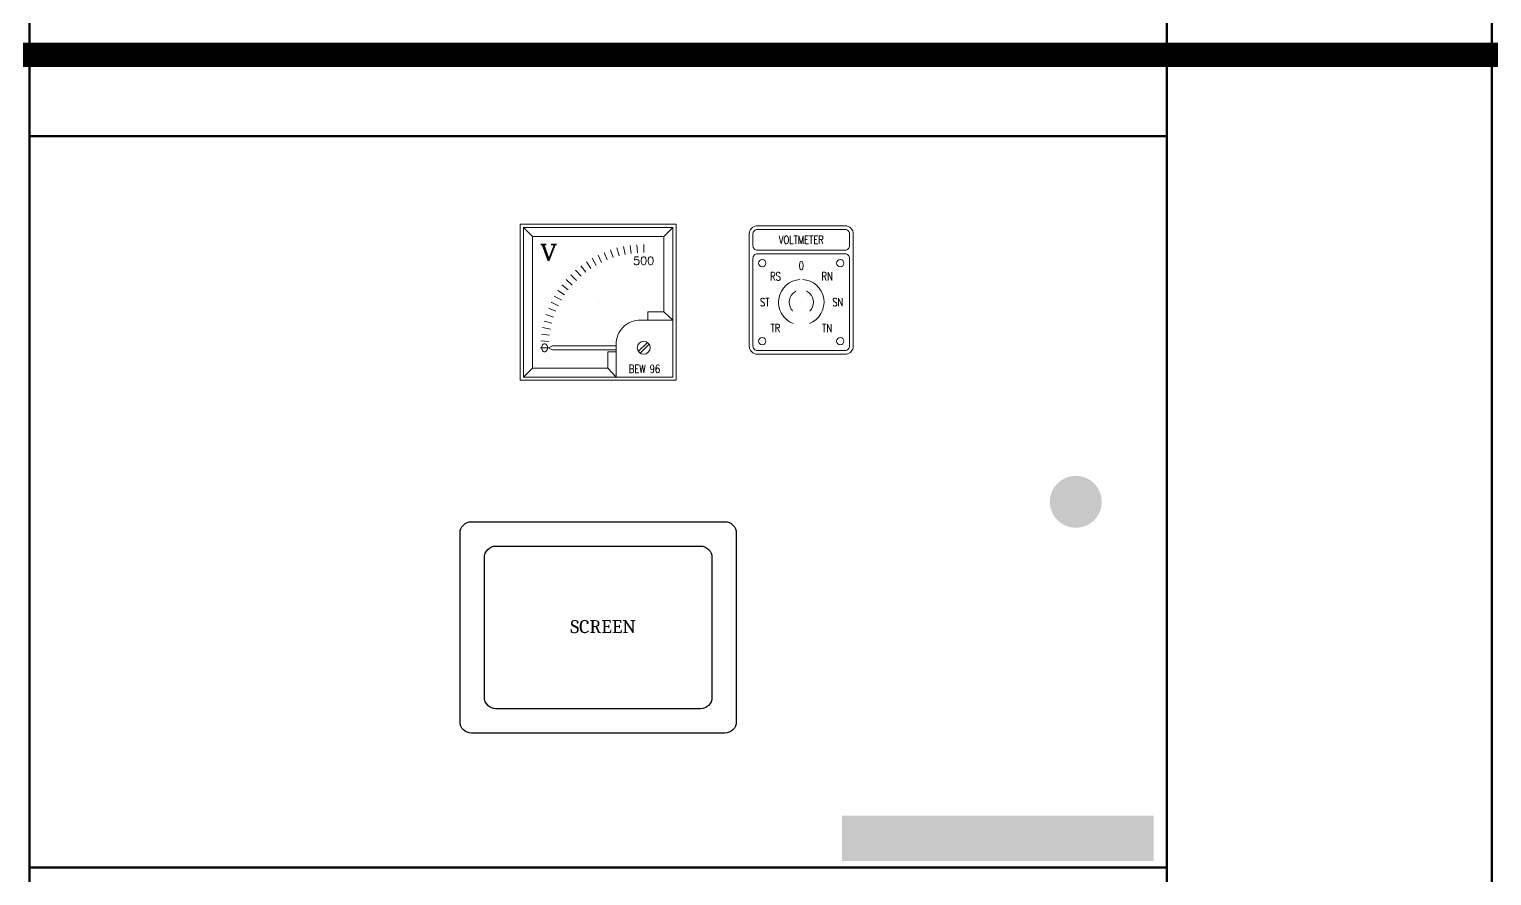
# Model space of a CAD drawing. Header units: millimetres. Extents: x -116965 to 323937, y 291661 to 566926.
# Drawn here: x -42532 to -41632, y 329685 to 330205 of the extents above; entities that cross this region are included whole.
import ezdxf
from ezdxf.enums import TextEntityAlignment as Align

# ---------------------------------------------------------------- set-up
doc = ezdxf.new("R2010")
doc.units = ezdxf.units.MM
doc.set_wipeout_variables(frame=1)
doc.layers.get('0').update_dxf_attribs({"lineweight": 18})
doc.layers.add('C00-00-00', color=7, linetype='Continuous')
doc.layers.add('EEA', color=6, linetype='Continuous')
doc.layers.add('hw_Punch', color=3, linetype='Continuous', lineweight=9)
doc.styles.add('hw_Block', font='complex.shx', dxfattribs={"width": 0.75})
doc.styles.add('hwTech', font='Cambria.ttf')

# ---------------------------------------------------------------- blocks, each defined once
blk = doc.blocks.new('*U1764')
for p, q in [((-40.5, 40.5), (-46, 46)), ((40.5, 40.5), (46, 46)), ((2.13, 24.47), (-0.09, 28.95)), ((5.61, 26.05), (3.7, 30.67)), ((9.2, 27.4), (7.59, 32.13)), ((12.86, 28.51), (11.56, 33.34)), ((16.59, 29.38), (15.61, 34.28)), ((20.36, 30), (19.71, 34.96)), ((24.17, 30.37), (23.85, 35.36)), ((28, 30.5), (28, 35.5)), ((-10.57, 15.98), (-13.87, 19.74)), ((-7.61, 18.41), (-10.66, 22.38)), ((-4.5, 20.64), (-7.28, 24.8)), ((-1.25, 22.66), (-3.75, 26.99)), ((-18.41, 7.61), (-22.38, 10.66)), ((-15.98, 10.57), (-19.74, 13.87)), ((-13.37, 13.37), (-16.9, 16.9)), ((-24.47, -2.13), (-28.95, 0.09)), ((-22.66, 1.25), (-26.99, 3.75)), ((-20.64, 4.5), (-24.8, 7.28)), ((-27.4, -9.2), (-32.13, -7.59)), ((-26.05, -5.61), (-30.67, -3.7)), ((30.5, -11), (30.5, -6)), ((46, -11), (40.5, -6)), ((-29.38, -16.59), (-34.28, -15.61)), ((-28.51, -12.86), (-33.34, -11.56)), ((-30.37, -24.17), (-35.36, -23.85)), ((-30, -20.36), (-34.96, -19.71)), ((30.25, -24.69), (24.69, -30.25)), ((31.31, -25.75), (25.75, -31.31)), ((11, -30.5), (6, -30.5)), ((-40.5, -40.5), (-46, -46)), ((11, -46), (6, -40.5))]:
    blk.add_line(p, q)
at = {"color": 1}
for p, q in [((-30.5, -28), (-28.07, -26.75)), ((11, -26.75), (-28.07, -26.75)), ((-30.5, -28), (-35.5, -28)), ((-30.5, -28), (-35.5, -28)), ((-30.5, -28), (-28.07, -29.25)), ((11, -29.25), (-28.07, -29.25))]:
    blk.add_line(p, q, dxfattribs=at)
blk.add_lwpolyline([(-48, -48), (48, -48), (48, 48), (-48, 48)], close=True)
for points in [[(40.5, -6), (40.5, 40.5), (-40.5, 40.5), (-40.5, -40.5), (6, -40.5)], [(30.5, -6), (40.5, -6)], [(6, -40.5), (6, -30.5)]]:
    blk.add_lwpolyline(points)
blk.add_lwpolyline([(11, -46), (11, -26, -0.414214), (26, -11), (46, -11)], format="xyb")
blk.add_circle((28, -28), 4)
at = {"layer": 'Defpoints', "color": 5}
blk.add_line((0, 0), (0, 0), dxfattribs=at)
at = {"layer": 'hw_Punch'}
blk.add_lwpolyline([(-46, -46), (46, -46), (46, 46), (-46, 46)], close=True, dxfattribs=at)
at = {"style": 'hw_Block'}
for s, height, width, p in [('V', 10, 1.25, (-30.5, 30.5)), ('BEW 96', 5, 0.75, (28.5, -41))]:
    blk.add_text(s, height=height, dxfattribs=dict(at, width=width)).set_placement(p, align=Align.MIDDLE_CENTER)
blk.add_text('O', height=5, dxfattribs=at).set_placement((-33, -28), align=Align.MIDDLE_CENTER)
blk.add_attdef('MAX', text='', height=5, dxfattribs=at).set_placement((28, 25.5), align=Align.MIDDLE_CENTER)
blk = doc.blocks.new('*U1766')
blk.add_hatch(color=256).paths.add_polyline_path([(0.24, 15.32), (0.23, 15.33), (0.22, 15.34), (0.22, 15.36), (0.21, 15.37), (0.2, 15.38), (0.19, 15.4), (0.18, 15.41), (0.17, 15.42), (0.15, 15.43), (0.14, 15.44), (0.13, 15.45), (0.11, 15.45), (0.1, 15.46), (0.08, 15.47), (0.07, 15.47), (0.05, 15.47), (0.04, 15.48), (0.02, 15.48), (0.01, 15.48), (-0.01, 15.48), (-0.02, 15.48), (-0.04, 15.48), (-0.05, 15.47), (-0.07, 15.47), (-0.08, 15.47), (-0.1, 15.46), (-0.11, 15.45), (-0.13, 15.45), (-0.14, 15.44), (-0.15, 15.43), (-0.17, 15.42), (-0.18, 15.41), (-0.19, 15.4), (-0.2, 15.38), (-0.21, 15.37), (-0.22, 15.36), (-0.22, 15.34), (-0.23, 15.33), (-0.24, 15.32), (-0.24, 7.5), (0.24, 7.5)])
for p, q in [((-0.85, -13.86), (-0.85, -14.14)), ((-0.14, -13.86), (-0.85, -13.86)), ((-0.85, -14.14), (-0.14, -14.14)), ((0.14, -13.15), (-0.14, -13.15)), ((-0.14, -13.15), (-0.14, -13.86)), ((-0.14, -14.14), (-0.14, -14.85)), ((-0.14, -14.85), (0.14, -14.85)), ((0.14, -13.86), (0.14, -13.15)), ((0.85, -13.86), (0.14, -13.86)), ((0.14, -14.14), (0.85, -14.14)), ((0.14, -14.85), (0.14, -14.14)), ((0.85, -14.14), (0.85, -13.86))]:
    blk.add_line(p, q)
for points in [[(-27, -32), (27, -32, 0.414214), (32, -27), (32, 42, 0.414214), (27, 47), (-27, 47, 0.414214), (-32, 42), (-32, -27, 0.414214)], [(-27, 32), (27, 32, 0.414214), (29.75, 34.75), (29.75, 42, 0.414214), (27, 44.75), (-27, 44.75, 0.414214), (-29.75, 42), (-29.75, 34.75, 0.414214)], [(-27, -29.75), (27, -29.75, 0.414214), (29.75, -27), (29.75, 27, 0.414214), (27, 29.75), (-27, 29.75, 0.414214), (-29.75, 27), (-29.75, -27, 0.414214)]]:
    blk.add_lwpolyline(points, format="xyb", close=True)
for radius in [2.5, 1.75]:
    blk.add_circle((0, -14), radius)
for start, end in [(92.83897, 249.08828), (290.91172, 87.16103)]:
    blk.add_arc((0, 0), 14, start, end)
at = {"layer": 'hw_Punch'}
for centre, radius in [((-24, 24), 2.25), ((24, 24), 2.25), ((0, 0), 7.5), ((-24, -24), 2.25), ((24, -24), 2.25)]:
    blk.add_circle(centre, radius, dxfattribs=at)
at = {"style": 'hw_Block', "width": 0.75}
for s, p in [('VOLTMETER', (0, 38.37)), ('RS', (-15.91, 15.91)), ('0', (0, 22.5)), ('RN', (15.91, 15.91)), ('ST', (-22.5, 0)), ('SN', (22.5, 0)), ('TR', (-15.91, -15.91)), ('TN', (15.91, -15.91))]:
    blk.add_text(s, height=5, dxfattribs=at).set_placement(p, align=Align.MIDDLE_CENTER)
blk.add_wipeout([(5.5, 0), (0.24, 15.32), (0.23, 15.33), (0.22, 15.34), (0.22, 15.36), (0.21, 15.37), (0.2, 15.38), (0.19, 15.4), (0.18, 15.41), (0.17, 15.42), (0.15, 15.43), (0.14, 15.44), (0.13, 15.45), (0.11, 15.45), (0.1, 15.46), (0.08, 15.47), (0.07, 15.47), (0.05, 15.47), (0.04, 15.48), (0.02, 15.48), (0.01, 15.48), (-0.01, 15.48), (-0.02, 15.48), (-0.04, 15.48), (-0.05, 15.47), (-0.07, 15.47), (-0.08, 15.47), (-0.1, 15.46), (-0.11, 15.45), (-0.13, 15.45), (-0.14, 15.44), (-0.15, 15.43), (-0.17, 15.42), (-0.18, 15.41), (-0.19, 15.4), (-0.2, 15.38), (-0.21, 15.37), (-0.22, 15.36), (-0.22, 15.34), (-0.23, 15.33), (-0.24, 15.32), (-5.5, 0), (-4.5, -19), (4.5, -19)])
at = {"layer": 'Defpoints', "color": 5}
blk.add_line((0, 0), (0, 0), dxfattribs=at)
blk = doc.blocks.new('Harmony STO & STU')
at = {"layer": 'EEA', "lineweight": -3, "ltscale": 5}
for points in [[(110564.73, 366647.39), (110720.73, 366647.39, -0.414214), (110727.73, 366640.39), (110727.73, 366524.39, -0.414214), (110720.73, 366517.39), (110564.73, 366517.39, -0.414214), (110557.73, 366524.39), (110557.73, 366640.39, -0.414214)], [(110579.73, 366632.39), (110705.73, 366632.39, -0.414214), (110712.73, 366625.39), (110712.73, 366539.39, -0.414214), (110705.73, 366532.39), (110579.73, 366532.39, -0.414214), (110572.73, 366539.39), (110572.73, 366625.39, -0.414214)]]:
    blk.add_lwpolyline(points, format="xyb", close=True, dxfattribs=at)
at = {"layer": 'EEA', "lineweight": -3, "ltscale": 5, "insert": (110625.62, 366586.89), "char_height": 8, "attachment_point": 1, "style": 'hwTech'}
blk.add_mtext_dynamic_manual_height_columns('SCREEN', width=56.2521, gutter_width=40, heights=[0], dxfattribs=at)

msp = doc.modelspace()

# ---------------------------------------------------------------- hatches: boundary and pattern name
at = {"layer": 'C00-00-00'}
h = msp.add_hatch(color=256, dxfattribs=at)
edge = h.paths.add_edge_path()
edge.add_arc((-41888.231696, 329914.629518), 15.997765, 0, 360)
h = msp.add_hatch(color=256, dxfattribs=at)
h.dxf.hatch_style = 2
h.paths.add_polyline_path([(-42032.211596, 329721.656455), (-41840.238396, 329721.656455), (-41840.238396, 329693.660364), (-42032.211596, 329693.660364)])

# ---------------------------------------------------------------- linework, layer by layer
at = {"color": 1, "lineweight": -3, "ltscale": 5, "const_width": 15}
msp.add_lwpolyline([(-46831.541593, 330189.584152), (-40932.337221, 330189.584152)], dxfattribs=at)
at = {"layer": 'C00-00-00', "lineweight": 211}
msp.add_lwpolyline([(-42532.141802, 330439.556236), (-41832.239512, 330439.556236), (-41832.239512, 328239.863317), (-42532.141802, 328239.863317)], close=True, dxfattribs=at)
at = {"layer": 'C00-00-00', "lineweight": 100}
for points in [[(-42732.113883, 330339.570192), (-42532.141802, 330339.570192), (-42532.141802, 328339.849361), (-42732.113883, 328339.849361)], [(-42532.141802, 330339.570192), (-41832.239512, 330339.570192), (-41832.239512, 330139.598111), (-42532.141802, 330139.598111)], [(-41832.239512, 330339.570192), (-41632.267431, 330339.570192), (-41632.267431, 328339.849361), (-41832.239512, 328339.849361)], [(-42532.141802, 330139.598111), (-41832.239512, 330139.598111), (-41832.239512, 329689.660924), (-42532.141802, 329689.660924)], [(-42532.141802, 329689.660924), (-41832.239512, 329689.660924), (-41832.239512, 329089.744674), (-42532.141802, 329089.744674)]]:
    msp.add_lwpolyline(points, close=True, dxfattribs=at)

# ---------------------------------------------------------------- block references
at = {"color": 8}
msp.add_blockref('*U1764', (-42182.190653, 330037.390106), dxfattribs=at).add_auto_attribs({'MAX': '500'})
at = {"layer": 'EEA', "lineweight": -3}
msp.add_blockref('Harmony STO & STU', (-152824.923761, -36745.002754), dxfattribs=at)

# ---------------------------------------------------------------- next in the draw order: block references
at = {"color": 8}
msp.add_blockref('*U1766', (-42057.190653, 330037.390106), dxfattribs=at)

doc.saveas('drawing.dxf')
